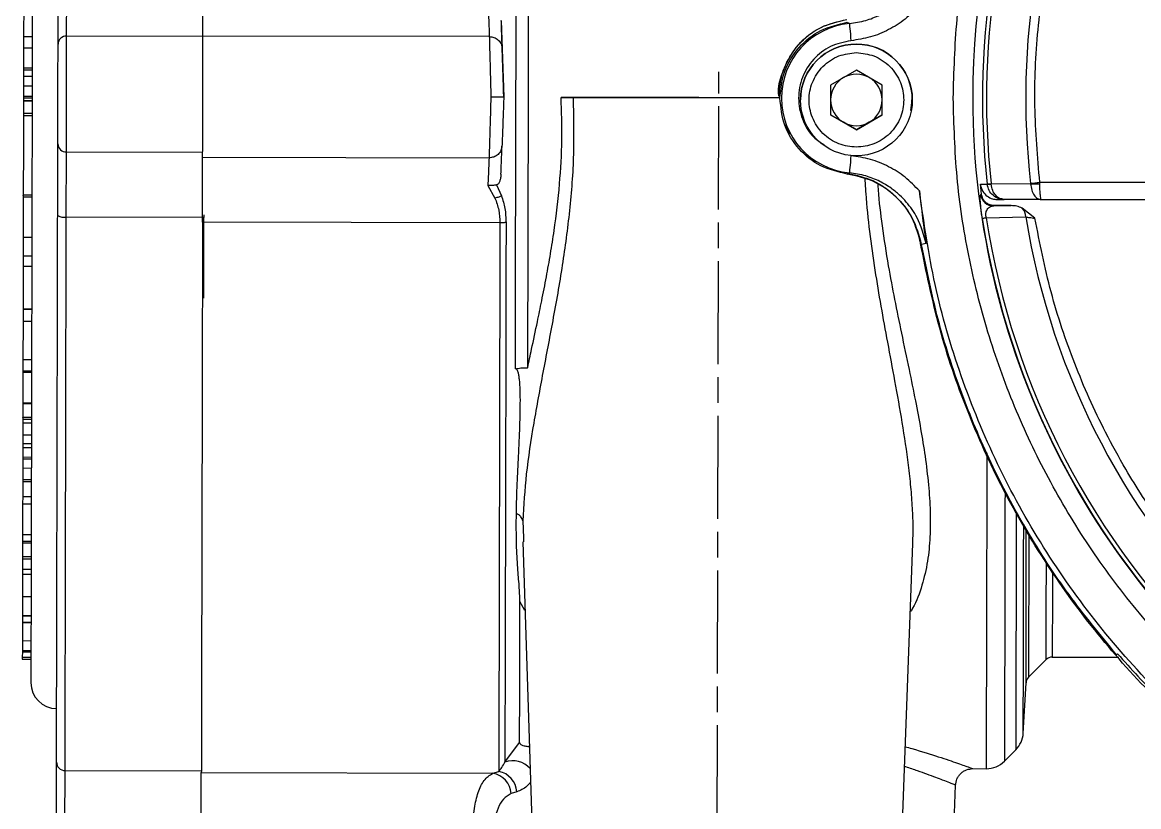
# Model space of a CAD drawing. Header units: millimetres. Extents: x 2687 to 4367, y 1046 to 2234.
# Drawn here: x 2992 to 3121.8, y 1890.1 to 1981.3 of the extents above; entities that cross this region are included whole.
import ezdxf

# ---------------------------------------------------------------- set-up
doc = ezdxf.new("R2010")
doc.units = ezdxf.units.MM
doc.linetypes.add('AM_ISO08W050', pattern=[18, 12, -1.5, 3, -1.5])
doc.layers.add('AM_7', color=4, linetype='AM_ISO08W050', lineweight=25)

msp = doc.modelspace()

# ---------------------------------------------------------------- linework, layer by layer
at = {"color": 7, "linetype": 'Continuous', "lineweight": 25}
for p, q in [((2997.14, 1979.729), (2997.156, 1987.301)), ((2992.148, 1983.418), (2992.14, 1979.679)), ((3047.674, 1981.56), (3047.968, 1972.615)), ((3087.897, 1981.333), (3088.147, 1981.184)), ((2992.14, 1979.679), (2992.137, 1978.35)), ((2992.14, 1979.679), (2993.14, 1979.677)), ((2997.111, 1966.248), (2997.14, 1979.729)), ((3012.983, 1979.695), (2997.14, 1979.729)), ((3046.285, 1979.666), (3012.983, 1979.737)), ((2992.137, 1978.35), (2993.137, 1978.348)), ((2992.137, 1978.35), (2992.137, 1978.17)), ((2992.134, 1977.106), (2992.132, 1976.239)), ((2992.135, 1977.453), (2992.134, 1977.106)), ((2992.136, 1978.089), (2992.135, 1977.453)), ((2992.137, 1978.17), (2992.136, 1978.089)), ((2992.131, 1975.807), (2992.13, 1975.199)), ((2992.132, 1976.038), (2992.131, 1975.807)), ((2992.131, 1975.807), (2993.131, 1975.805)), ((2992.132, 1976.239), (2992.132, 1976.038)), ((2992.132, 1976.038), (2993.132, 1976.036)), ((3088.967, 1975.766), (3085.967, 1974.034)), ((3091.967, 1974.034), (3088.967, 1975.766)), ((2992.13, 1975.199), (2992.127, 1973.947)), ((2992.13, 1975.056), (2993.13, 1975.054)), ((2992.127, 1973.947), (2992.125, 1972.733)), ((2992.127, 1973.947), (2993.127, 1973.945)), ((3085.967, 1974.034), (3085.967, 1970.57)), ((3091.967, 1970.57), (3091.967, 1974.034)), ((2992.124, 1972.243), (2993.124, 1972.241)), ((2992.124, 1972.243), (2992.124, 1972.185)), ((2992.124, 1972.185), (2993.124, 1972.183)), ((2992.125, 1972.733), (2993.125, 1972.731)), ((2992.125, 1972.56), (2993.125, 1972.558)), ((3047.968, 1972.615), (3047.968, 1972.615)), ((3054.64, 1972.6), (3080.084, 1972.546)), ((3079.968, 1972.742), (3079.968, 1972.741)), ((3082.467, 1972.309), (3082.467, 1972.309)), ((3082.527, 1972.309), (3082.527, 1972.309)), ((3095.467, 1972.295), (3095.467, 1972.295)), ((2992.12, 1970.478), (2992.093, 1957.749)), ((2992.121, 1970.754), (2992.12, 1970.478)), ((2992.12, 1970.478), (2993.12, 1970.476)), ((2992.121, 1970.754), (2993.121, 1970.752)), ((3085.967, 1970.57), (3088.967, 1968.838)), ((3087.467, 1969.704), (3085.967, 1970.57)), ((3088.967, 1968.838), (3091.967, 1970.57)), ((3091.967, 1970.57), (3090.467, 1969.704)), ((3081.281, 1968.335), (3080.649, 1969.39)), ((3088.967, 1968.838), (3087.467, 1969.704)), ((3090.467, 1969.704), (3088.967, 1968.838)), ((3088.967, 1968.838), (3088.967, 1968.838)), ((2997.095, 1958.676), (2997.111, 1966.248)), ((2997.111, 1966.248), (3012.954, 1966.214)), ((3012.953, 1965.642), (3046.255, 1965.571)), ((3087.897, 1963.682), (3088.147, 1963.831)), ((3110.252, 1962.717), (3160.943, 1962.717)), ((3110.252, 1962.717), (3110.255, 1962.556)), ((3046.118, 1962.348), (3046.942, 1960.89)), ((3047.11, 1962.41), (3047.69, 1961.154)), ((3103.379, 1962.497), (3104.183, 1962.495)), ((3103.516, 1961.322), (3103.379, 1962.497)), ((3104.181, 1962.513), (3104.183, 1962.495)), ((3104.644, 1962.564), (3109.229, 1962.556)), ((3104.649, 1962.495), (3104.644, 1962.564)), ((3109.229, 1962.556), (3109.226, 1962.597)), ((2993.1, 1961.235), (2992.1, 1961.237)), ((2992.1, 1961.015), (2993.1, 1961.012)), ((3103.422, 1961.289), (3103.516, 1961.322)), ((3105.369, 1960.717), (3106.158, 1960.717)), ((3106.158, 1960.717), (3105.866, 1960.769)), ((3106.158, 1960.717), (3105.895, 1960.779)), ((3110.452, 1960.717), (3106.158, 1960.717)), ((3110.452, 1960.717), (3160.943, 1960.717)), ((3013.095, 1958.929), (3013.095, 1958.642)), ((3104.908, 1959.973), (3106.95, 1960.007)), ((3106.95, 1960.007), (3105.006, 1960.007)), ((3109.732, 1958.532), (3108.257, 1959.707)), ((3013.095, 1958.642), (2997.095, 1958.676)), ((3047.522, 1957.998), (3012.936, 1958.072)), ((3013.075, 1949.256), (3013.095, 1958.642)), ((3104.061, 1958.6), (3108.661, 1958.683)), ((2992.09, 1956.328), (2992.085, 1954.153)), ((2992.09, 1956.328), (2993.09, 1956.326)), ((3097.065, 1955.599), (3096.548, 1955.479)), ((2992.085, 1954.153), (2992.083, 1952.962)), ((2992.085, 1954.153), (2993.085, 1954.151)), ((2992.083, 1952.962), (2992.072, 1948.001)), ((2992.083, 1952.962), (2993.083, 1952.96)), ((2992.072, 1947.969), (2992.069, 1946.58)), ((2992.072, 1948.001), (2993.072, 1947.999)), ((2992.072, 1948.001), (2992.072, 1947.969)), ((2992.072, 1947.969), (2993.072, 1947.967)), ((2992.069, 1946.58), (2992.059, 1942.095)), ((2992.069, 1946.58), (2993.069, 1946.578)), ((2992.059, 1942.095), (2992.057, 1940.781)), ((2992.059, 1942.095), (2993.059, 1942.093)), ((2992.056, 1940.619), (2992.049, 1937.075)), ((2992.057, 1940.781), (2992.056, 1940.619)), ((2992.056, 1940.619), (2993.056, 1940.617)), ((2992.057, 1940.781), (2993.057, 1940.779)), ((2992.048, 1936.973), (2992.045, 1935.406)), ((2992.049, 1937.075), (2992.048, 1936.973)), ((2992.049, 1937.074), (2992.048, 1936.973)), ((2992.048, 1936.973), (2993.048, 1936.97)), ((2992.049, 1937.075), (2993.049, 1937.073)), ((2992.045, 1935.398), (2992.042, 1934.061)), ((2992.045, 1935.406), (2993.045, 1935.404)), ((2992.044, 1934.753), (2993.044, 1934.751)), ((2992.045, 1935.179), (2993.045, 1935.177)), ((2992.042, 1934.061), (2992.04, 1933.01)), ((2992.041, 1933.355), (2993.041, 1933.353)), ((2992.038, 1931.872), (2992.035, 1930.759)), ((2992.038, 1932.321), (2993.038, 1932.319)), ((2992.038, 1931.872), (2993.038, 1931.87)), ((2992.035, 1930.545), (2992.032, 1929.48)), ((2992.035, 1930.759), (2993.035, 1930.757)), ((2992.035, 1930.759), (2992.035, 1930.545)), ((2992.035, 1930.545), (2993.035, 1930.543)), ((2992.032, 1929.48), (2992.03, 1928.135)), ((2992.032, 1929.48), (2993.032, 1929.478)), ((2992.029, 1927.921), (2992.025, 1926.17)), ((2992.03, 1928.135), (2992.029, 1927.921)), ((2992.029, 1927.921), (2993.029, 1927.919)), ((2992.03, 1928.135), (2993.03, 1928.133)), ((2992.024, 1925.311), (2992.016, 1921.733)), ((2992.025, 1926.17), (2992.024, 1925.311)), ((2992.024, 1925.311), (2993.024, 1925.308)), ((2992.025, 1926.17), (2993.025, 1926.168)), ((3107.55, 1924.333), (3107.491, 1896.673)), ((3050.173, 1923.337), (3050.245, 1921.365)), ((2992.016, 1921.733), (2992.014, 1920.971)), ((2992.016, 1921.733), (2993.016, 1921.731)), ((3050.245, 1921.365), (3050.263, 1920.88)), ((3108.689, 1904.489), (3108.727, 1922.251)), ((3109.018, 1921.814), (3108.982, 1905.143)), ((2992.014, 1920.788), (2992.01, 1919.177)), ((2992.014, 1920.971), (2993.014, 1920.969)), ((2992.014, 1920.971), (2992.014, 1920.788)), ((2992.014, 1920.788), (2993.014, 1920.786)), ((3050.171, 1920.877), (3051.754, 1872.606)), ((3093.754, 1872.517), (3095.539, 1920.681)), ((3095.528, 1920.682), (3095.532, 1920.853)), ((2992.01, 1918.923), (2992.007, 1917.702)), ((2992.01, 1919.177), (2993.01, 1919.175)), ((2992.01, 1919.177), (2992.01, 1918.923)), ((2992.01, 1918.923), (2993.01, 1918.921)), ((2992.007, 1917.702), (2992.006, 1917.135)), ((2992.007, 1917.702), (2993.007, 1917.7)), ((2992.006, 1917.135), (2992, 1914.532)), ((2992.006, 1917.135), (2993.006, 1917.133)), ((2992, 1914.532), (2991.996, 1912.338)), ((2992, 1914.532), (2993, 1914.53)), ((3050.433, 1912.903), (3049.842, 1913.963)), ((2991.996, 1912.27), (2991.994, 1911.531)), ((2991.996, 1912.338), (2992.996, 1912.336)), ((2991.996, 1912.338), (2991.996, 1912.27)), ((2991.996, 1912.27), (2992.996, 1912.268)), ((2991.994, 1911.486), (2991.989, 1909.391)), ((2991.994, 1911.531), (2991.994, 1911.486)), ((2991.994, 1911.531), (2992.994, 1911.529)), ((2991.994, 1911.486), (2992.994, 1911.484)), ((2991.989, 1909.391), (2991.987, 1908.256)), ((2991.987, 1908.256), (2992.987, 1908.254)), ((2991.987, 1908.256), (2991.987, 1908.084)), ((2991.989, 1909.391), (2992.989, 1909.388)), ((2991.987, 1908.084), (2991.985, 1907.47)), ((2991.985, 1907.47), (2992.985, 1907.468)), ((2991.985, 1907.47), (2991.985, 1907.248)), ((2991.985, 1907.248), (2992.985, 1907.246)), ((2991.987, 1908.084), (2992.987, 1908.082)), ((3108.982, 1905.143), (3111.035, 1907.187)), ((3111.743, 1907.479), (3119.491, 1907.462)), ((3119.218, 1907.753), (3119.33, 1907.865)), ((3108.368, 1898.601), (3108.689, 1904.489)), ((3048.095, 1895.271), (3049.807, 1897.534)), ((3050.746, 1897.09), (3050.949, 1897.143)), ((3050.746, 1897.09), (3050.953, 1897.039)), ((3106.181, 1895.369), (3107.491, 1896.673)), ((2996.944, 1887.957), (2996.957, 1894.279)), ((2996.957, 1894.279), (3012.8, 1894.245)), ((3012.799, 1894.037), (3046.676, 1893.964)), ((3046.676, 1893.964), (3047.386, 1894.185)), ((3102.5, 1894.498), (3104.058, 1894.495)), ((3099.754, 1872.504), (3100.497, 1892.573)), ((3049.485, 1891.817), (3048.834, 1891.589))]:
    msp.add_line(p, q, dxfattribs=at)
at = {"color": 7, "linetype": 'Continuous', "lineweight": 25, "flags": 128}
for points in [[(3050.82, 1984.023), (3050.809, 1978.574), (3050.797, 1973.096), (3050.785, 1967.616), (3050.774, 1962.16), (3050.762, 1956.756), (3050.751, 1951.43), (3050.74, 1946.208), (3050.729, 1941.118)], [(3049.314, 1941.005), (3049.325, 1945.94), (3049.336, 1950.997), (3049.347, 1956.153), (3049.358, 1961.385), (3049.369, 1966.668), (3049.38, 1971.978), (3049.392, 1977.291), (3049.403, 1982.582)], [(3088.147, 1981.184), (3088.151, 1981.14), (3088.162, 1981.022), (3088.18, 1980.836), (3088.203, 1980.589), (3088.232, 1980.288), (3088.264, 1979.947), (3088.299, 1979.577), (3088.335, 1979.193)], [(3088.335, 1965.822), (3088.299, 1965.437), (3088.264, 1965.068), (3088.232, 1964.726), (3088.203, 1964.426), (3088.18, 1964.178), (3088.162, 1963.992), (3088.151, 1963.875), (3088.147, 1963.831)], [(3109.226, 1962.597), (3109.333, 1962.609), (3109.448, 1962.623), (3109.571, 1962.637), (3109.699, 1962.652), (3109.833, 1962.668), (3109.97, 1962.684), (3110.11, 1962.7), (3110.252, 1962.717)], [(3104.181, 1962.513), (3104.195, 1962.515), (3104.223, 1962.518), (3104.263, 1962.522), (3104.316, 1962.528), (3104.381, 1962.535), (3104.458, 1962.544), (3104.546, 1962.554), (3104.644, 1962.564)], [(3104.908, 1959.973), (3104.963, 1959.992), (3105.006, 1960.007)], [(2996.957, 1894.279), (2996.96, 1895.42), (2996.963, 1896.911), (2996.967, 1898.746), (2996.971, 1900.918), (2996.977, 1903.416), (2996.983, 1906.228), (2996.989, 1909.342), (2996.997, 1912.745), (2997.005, 1916.42), (2997.013, 1920.351), (2997.022, 1924.52), (2997.031, 1928.909), (2997.041, 1933.497), (2997.051, 1938.264), (2997.062, 1943.187), (2997.073, 1948.246), (2997.084, 1953.417), (2997.095, 1958.676)], [(3047.522, 1957.998), (3047.51, 1952.539), (3047.499, 1947.177), (3047.488, 1941.94), (3047.477, 1936.853), (3047.466, 1931.941), (3047.456, 1927.227), (3047.447, 1922.736), (3047.438, 1918.488), (3047.429, 1914.504), (3047.421, 1910.805), (3047.414, 1907.408), (3047.407, 1904.329), (3047.401, 1901.584), (3047.396, 1899.187), (3047.392, 1897.148), (3047.388, 1895.478), (3047.386, 1894.185)], [(3048.229, 1958.05), (3048.218, 1952.818), (3048.207, 1947.676), (3048.196, 1942.647), (3048.186, 1937.752), (3048.176, 1933.016), (3048.166, 1928.458), (3048.157, 1924.1), (3048.148, 1919.961), (3048.14, 1916.06), (3048.132, 1912.414), (3048.125, 1909.041), (3048.118, 1905.954), (3048.112, 1903.169), (3048.107, 1900.698), (3048.102, 1898.552), (3048.098, 1896.74), (3048.095, 1895.271)], [(3103.601, 1958.529), (3103.615, 1958.532), (3103.642, 1958.536), (3103.682, 1958.542), (3103.735, 1958.55), (3103.8, 1958.56), (3103.876, 1958.572), (3103.963, 1958.585), (3104.061, 1958.6)], [(3104.137, 1931.237), (3104.135, 1930.38), (3104.126, 1926.076), (3104.117, 1921.981), (3104.109, 1918.113), (3104.101, 1914.489), (3104.094, 1911.126), (3104.087, 1908.039), (3104.081, 1905.241), (3104.076, 1902.745), (3104.071, 1900.563), (3104.067, 1898.704), (3104.064, 1897.176), (3104.061, 1895.987), (3104.059, 1895.142), (3104.058, 1894.644), (3104.058, 1894.495)], [(3106.248, 1926.554), (3106.246, 1925.513), (3106.237, 1921.454), (3106.229, 1917.631), (3106.221, 1914.064), (3106.214, 1910.769), (3106.208, 1907.761), (3106.202, 1905.054), (3106.197, 1902.661), (3106.192, 1900.592), (3106.189, 1898.858), (3106.186, 1897.466), (3106.183, 1896.423), (3106.182, 1895.734), (3106.181, 1895.402), (3106.181, 1895.369)]]:
    msp.add_lwpolyline(points, dxfattribs=at)
at = {"color": 7, "linetype": 'Continuous', "lineweight": 25}
msp.add_circle((3088.967, 1972.302), 6.5, dxfattribs=at)
for centre, radius, start, end in [((3193.968, 1972.507), 91.48, 295.79271, 180), ((3193.968, 1972.506), 90.341, 353.64897, 186.35103), ((3193.968, 1972.506), 89.875, 353.64897, 186.35103), ((3193.968, 1972.506), 85.319, 353.33017, 186.66983), ((3088.968, 1972.507), 8.715, 95.40246, 264.59754), ((2997.107, 1978.76), 0.97, 88.05077, 177.92611), ((3088.967, 1972.302), 6.5, 90, 179.93876), ((3088.967, 1972.302), 6.5, 359.93876, 90), ((3088.967, 1972.302), 3, 120, 180), ((3088.967, 1972.302), 3, 60, 120), ((3088.967, 1972.302), 3, 0, 60), ((3088.967, 1972.302), 3, 180, 240), ((3088.967, 1972.302), 3, 300, 0), ((3193.968, 1972.507), 91.48, 180, 290.22656), ((3088.967, 1972.302), 3, 240, 300), ((2997.082, 1967.217), 0.97, 181.82891, 271.70426), ((3104.416, 1964.321), 1.84, 262.72784, 277.27081), ((3109.742, 1976.879), 14.332, 267.94958, 272.05017), ((3104.911, 1961.473), 1.5, 187.07071, 269.91276), ((2996.856, 1960.208), 1.551, 240.61194, 278.85648), ((3106.9, 1958.581), 1.764, 3.33536, 39.6988), ((3193.968, 1972.507), 91.441, 188.79238, 262.46584), ((3193.968, 1972.507), 90.976, 188.79238, 262.46584), ((3193.968, 1972.507), 86.42, 189.2043, 262.12076), ((3111.741, 1906.479), 1, 89.87803, 134.86738), ((2995.979, 1904.491), 3, 179.87751, 269.87751), ((3109.688, 1904.435), 1, 134.87751, 176.87751), ((3105.374, 1898.799), 3, 314.87751, 356.87751), ((2996.951, 1895.271), 0.992, 180.34725, 270.33968), ((3049.005, 1892.728), 2.7, 41.22775, 109.68883), ((3104.064, 1897.495), 3, 269.87751, 314.87751), ((3046.242, 1891.402), 2.599, 4.13755, 80.39959), ((3046.873, 1891.616), 2.62, 4.39901, 78.72064)]:
    msp.add_arc(centre, radius, start, end, dxfattribs=at)
msp.add_ellipse((3088.967, 1972.302), major_axis=(0.003, 6.44), ratio=0.9999906, start_param=4.5235268, end_param=4.7129235, dxfattribs=at)
for points in [[(3100.227, 1972.507), (3100.314, 1975.575), (3100.488, 1981.71), (3101.891, 1990.825), (3104.117, 1999.762), (3107.224, 2008.438), (3111.163, 2016.767), (3115.9, 2024.67), (3121.389, 2032.071), (3127.577, 2038.898), (3134.404, 2045.086), (3141.805, 2050.575), (3149.708, 2055.312), (3158.037, 2059.251), (3166.712, 2062.358), (3175.65, 2064.584), (3184.765, 2065.987), (3190.9, 2066.161), (3193.968, 2066.248)], [(3193.968, 2056.793), (3191.005, 2056.703), (3185.08, 2056.522), (3176.29, 2055.067), (3167.697, 2052.762), (3159.396, 2049.547), (3151.479, 2045.482), (3144.034, 2040.604), (3137.144, 2034.97), (3130.885, 2028.642), (3125.327, 2021.69), (3120.531, 2014.192), (3116.551, 2006.231), (3113.433, 1997.896), (3111.204, 1989.277), (3109.913, 1980.475), (3109.488, 1971.576), (3109.997, 1965.67), (3110.252, 1962.717)], [(3012.983, 1979.737), (3012.983, 1980.094), (3012.985, 1980.808), (3012.989, 1982.607), (3012.993, 1984.79), (3012.997, 1986.468), (3012.999, 1987.307)], [(3080.077, 1972.507), (3080.191, 1973.583), (3080.418, 1975.733), (3082.182, 1978.52), (3084.735, 1980.606), (3086.843, 1981.091), (3087.897, 1981.333)], [(3012.953, 1965.642), (3012.953, 1965.967), (3012.955, 1966.616), (3012.958, 1968.328), (3012.963, 1970.397), (3012.968, 1972.689), (3012.973, 1974.982), (3012.977, 1977.051), (3012.981, 1978.763), (3012.982, 1979.412), (3012.983, 1979.737)], [(3072.967, 1972.561), (3071.408, 1972.565), (3068.289, 1972.571), (3063.791, 1972.581), (3059.583, 1972.59), (3057.212, 1972.595), (3056.027, 1972.597)], [(3087.897, 1963.682), (3086.843, 1963.924), (3084.735, 1964.408), (3082.182, 1966.495), (3080.418, 1969.281), (3080.191, 1971.432), (3080.077, 1972.507)], [(3193.968, 1878.767), (3190.9, 1878.854), (3184.765, 1879.028), (3175.65, 1880.431), (3166.712, 1882.656), (3158.037, 1885.764), (3149.708, 1889.702), (3141.805, 1894.44), (3134.404, 1899.928), (3127.577, 1906.116), (3121.389, 1912.943), (3115.9, 1920.344), (3111.163, 1928.247), (3107.224, 1936.577), (3104.117, 1945.252), (3101.891, 1954.19), (3100.488, 1963.304), (3100.314, 1969.44), (3100.227, 1972.507)], [(3012.936, 1958.072), (3012.938, 1958.911), (3012.942, 1960.589), (3012.946, 1962.772), (3012.95, 1964.571), (3012.952, 1965.285), (3012.953, 1965.642)], [(3183.178, 1874.834), (3179.527, 1875.358), (3172.223, 1876.406), (3161.58, 1879.526), (3151.337, 1883.733), (3141.636, 1889.089), (3132.597, 1895.493), (3124.335, 1902.875), (3116.954, 1911.137), (3110.549, 1920.176), (3105.194, 1929.877), (3100.986, 1940.12), (3097.866, 1950.763), (3096.818, 1958.066), (3096.294, 1961.718)], [(3012.936, 1958.072), (3012.931, 1955.457), (3012.92, 1950.228), (3012.903, 1942.648), (3012.888, 1935.36), (3012.873, 1928.45), (3012.859, 1921.983), (3012.846, 1916.026), (3012.835, 1910.639), (3012.825, 1905.875), (3012.816, 1901.779), (3012.809, 1898.41), (3012.803, 1895.731), (3012.801, 1894.602), (3012.799, 1894.037)], [(3048.229, 1958.05), (3048.18, 1958.042), (3048.083, 1958.026), (3047.907, 1958.01), (3047.718, 1958), (3047.588, 1957.999), (3047.522, 1957.998)], [(3176.636, 1875.036), (3173.341, 1875.723), (3166.753, 1877.095), (3157.201, 1880.416), (3148.017, 1884.62), (3139.314, 1889.756), (3131.178, 1895.745), (3123.693, 1902.533), (3116.938, 1910.046), (3110.983, 1918.208), (3105.885, 1926.933), (3101.72, 1936.134), (3098.44, 1945.701), (3097.096, 1952.295), (3096.423, 1955.592)], [(3119.218, 1907.753), (3117.331, 1910.05), (3113.557, 1914.643), (3108.712, 1922.144), (3104.511, 1930.015), (3101.064, 1938.243), (3098.311, 1946.738), (3097.136, 1952.566), (3096.548, 1955.479)], [(3119.33, 1907.865), (3120.906, 1906.109), (3124.059, 1902.598), (3127.57, 1899.446), (3129.325, 1897.87)], [(3012.786, 1887.625), (3012.787, 1888.416), (3012.791, 1889.999), (3012.795, 1891.911), (3012.798, 1893.371), (3012.799, 1893.815), (3012.799, 1894.037)]]:
    msp.add_open_spline(points, degree=3, dxfattribs=at)
for points, knots in [([(2993.272, 2041.497), (2993.272, 2041.442), (2993.272, 2041.332), (2993.27, 2040.422), (2993.266, 2038.936), (2993.262, 2036.762), (2993.256, 2033.932), (2993.248, 2030.418), (2993.239, 2026.264), (2993.229, 2021.52), (2993.218, 2016.259), (2993.206, 2010.567), (2993.193, 2004.544), (2993.18, 1998.321), (2993.166, 1991.956), (2993.152, 1985.603), (2993.139, 1979.264), (2993.13, 1975.086), (2993.125, 1972.997)], [0, 0, 0, 0, 0.058246, 0.1164969, 0.1782401, 0.2399881, 0.303803, 0.3686255, 0.4341376, 0.5, 0.5658624, 0.6313745, 0.696197, 0.7600119, 0.821755, 0.8835031, 0.9417503, 1, 1, 1, 1]), ([(3088.147, 1981.184), (3088.788, 1981.28), (3090.011, 1981.465), (3091.491, 1982.067), (3092.58, 1982.682), (3093.346, 1983.224), (3094.633, 1984.319), (3096.213, 1986.278), (3096.785, 1988.385), (3097.065, 1989.416)], [0, 0, 0, 0, 0.1490589, 0.284486, 0.365253, 0.4374072, 0.5004523, 0.7554674, 1, 1, 1, 1]), ([(2996.138, 1978.795), (2996.139, 1979.186), (2996.14, 1979.981), (2996.145, 1981.971), (2996.15, 1984.384), (2996.154, 1986.221), (2996.156, 1987.124)], [0, 0, 0, 0, 0.2457963, 0.5, 0.7542037, 1, 1, 1, 1]), ([(3046.162, 1982.89), (3046.189, 1982.175), (3046.242, 1980.792), (3046.271, 1980.033), (3046.285, 1979.666)], [0, 0, 0, 0, 0.5167256, 1, 1, 1, 1]), ([(3096.294, 1983.297), (3095.76, 1982.744), (3094.695, 1981.643), (3092.739, 1980.423), (3090.61, 1979.537), (3089.095, 1979.308), (3088.335, 1979.193)], [0, 0, 0, 0, 0.250755, 0.4999887, 0.7492331, 1, 1, 1, 1]), ([(3047.781, 1978.306), (3047.768, 1978.69), (3047.743, 1979.472), (3047.697, 1980.857), (3047.674, 1981.56)], [0, 0, 0, 0, 0.49215484, 1, 1, 1, 1]), ([(3079.97, 1972.742), (3079.969, 1972.745), (3079.776, 1973.81), (3080.46, 1976.019), (3082.063, 1978.817), (3084.688, 1980.928), (3086.81, 1981.419), (3087.87, 1981.665)], [0, 0, 0, 0, 0.0007305, 0.2505479, 0.5003652, 0.7501826, 1, 1, 1, 1]), ([(3079.968, 1972.751), (3080.022, 1973.497), (3080.114, 1974.752), (3080.851, 1976.804), (3082.235, 1978.954), (3084.716, 1980.945), (3086.841, 1981.43), (3087.87, 1981.665)], [0, 0, 0, 0, 0.1721657, 0.2895759, 0.5005369, 0.7581236, 1, 1, 1, 1]), ([(3046.285, 1979.666), (3046.292, 1979.401), (3046.305, 1978.861), (3046.341, 1977.459), (3046.383, 1975.873), (3046.426, 1974.208), (3046.452, 1973.175), (3046.467, 1972.618)], [0, 0, 0, 0, 0.210699, 0.4283077, 0.6613624, 0.8175755, 1, 1, 1, 1]), ([(3046.285, 1979.666), (3046.469, 1979.648), (3046.854, 1979.61), (3047.352, 1979.297), (3047.702, 1978.839), (3047.755, 1978.479), (3047.781, 1978.306)], [0, 0, 0, 0, 0.2401532, 0.4994831, 0.7591014, 1, 1, 1, 1]), ([(2992.137, 1978.35), (2992.136, 1977.875), (2992.134, 1976.792), (2992.132, 1976.231), (2992.132, 1976.079), (2992.132, 1976.038)], [0, 0, 0, 0, 0.3643853, 0.8308514, 1, 1, 1, 1]), ([(2996.125, 1972.991), (2996.127, 1973.602), (2996.129, 1974.855), (2996.133, 1976.571), (2996.136, 1977.989), (2996.137, 1978.53), (2996.138, 1978.795)], [0, 0, 0, 0, 0.24417795, 0.5, 0.75582205, 1, 1, 1, 1]), ([(3047.968, 1972.615), (3047.947, 1973.231), (3047.907, 1974.462), (3047.852, 1976.134), (3047.807, 1977.518), (3047.79, 1978.043), (3047.781, 1978.306)], [0, 0, 0, 0, 0.2499144, 0.4998312, 0.749722, 1, 1, 1, 1]), ([(3088.335, 1979.193), (3087.521, 1979.027), (3085.893, 1978.694), (3083.887, 1977.119), (3082.561, 1974.99), (3082.094, 1972.501), (3082.575, 1970.048), (3083.673, 1968.096), (3084.788, 1967.353), (3085.214, 1967.069)], [0, 0, 0, 0, 0.1511127, 0.3022254, 0.453338, 0.6044507, 0.7555634, 0.9066761, 1, 1, 1, 1]), ([(3088.967, 1966.802), (3088.275, 1966.875), (3087.211, 1966.988), (3085.93, 1967.674), (3085.05, 1968.384), (3084.336, 1969.265), (3083.672, 1970.546), (3083.334, 1972.302), (3083.672, 1974.058), (3084.336, 1975.339), (3085.05, 1976.22), (3085.93, 1976.93), (3087.211, 1977.615), (3088.275, 1977.728), (3088.967, 1977.802)], [0, 0, 0, 0, 0.1197284, 0.1841803, 0.25, 0.3158197, 0.3802716, 0.5, 0.6197284, 0.6841803, 0.75, 0.8158197, 0.8802716, 1, 1, 1, 1]), ([(3088.967, 1977.802), (3089.659, 1977.728), (3090.723, 1977.615), (3092.004, 1976.93), (3092.884, 1976.22), (3093.598, 1975.339), (3094.263, 1974.058), (3094.6, 1972.302), (3094.263, 1970.546), (3093.598, 1969.265), (3092.884, 1968.384), (3092.004, 1967.674), (3090.723, 1966.988), (3089.659, 1966.875), (3088.967, 1966.802)], [0, 0, 0, 0, 0.1197284, 0.1841803, 0.25, 0.3158197, 0.3802716, 0.5, 0.6197284, 0.6841803, 0.75, 0.8158197, 0.8802716, 1, 1, 1, 1]), ([(2992.131, 1975.807), (2992.131, 1975.779), (2992.131, 1975.724), (2992.131, 1975.574), (2992.131, 1975.365), (2992.13, 1975.185), (2992.13, 1975.078), (2992.13, 1975.056)], [0, 0, 0, 0, 0.2821351, 0.5661087, 0.7576061, 0.9501635, 1, 1, 1, 1]), ([(2992.124, 1972.185), (2992.123, 1971.782), (2992.121, 1971.092), (2992.121, 1970.853), (2992.121, 1970.754)], [0, 0, 0, 0, 0.58376, 1, 1, 1, 1]), ([(2992.125, 1972.704), (2992.125, 1972.632), (2992.124, 1972.415), (2992.124, 1972.312), (2992.124, 1972.243)], [0, 0, 0, 0, 0.3322323, 1, 1, 1, 1]), ([(2992.125, 1972.733), (2992.125, 1972.73), (2992.125, 1972.723), (2992.125, 1972.665), (2992.125, 1972.595), (2992.125, 1972.56)], [0, 0, 0, 0, 0.35686, 0.67714, 1, 1, 1, 1]), ([(2993.125, 1972.997), (2993.121, 1970.908), (2993.112, 1966.73), (2993.099, 1960.391), (2993.085, 1954.039), (2993.071, 1947.673), (2993.058, 1941.45), (2993.045, 1935.427), (2993.033, 1929.735), (2993.022, 1924.474), (2993.012, 1919.73), (2993.003, 1915.576), (2992.995, 1912.062), (2992.989, 1909.232), (2992.984, 1907.058), (2992.981, 1905.572), (2992.979, 1904.662), (2992.979, 1904.552), (2992.979, 1904.497)], [0, 0, 0, 0, 0.0582472, 0.1164969, 0.1782401, 0.2399881, 0.303803, 0.3686255, 0.4341376, 0.5, 0.5658624, 0.6313745, 0.696197, 0.7600119, 0.821755, 0.8835031, 0.9417491, 1, 1, 1, 1]), ([(2996.113, 1967.186), (2996.114, 1967.451), (2996.115, 1967.992), (2996.118, 1969.41), (2996.121, 1971.126), (2996.124, 1972.379), (2996.125, 1972.991)], [0, 0, 0, 0, 0.244178, 0.5, 0.755822, 1, 1, 1, 1]), ([(3046.467, 1972.618), (3046.45, 1972.061), (3046.419, 1971.027), (3046.369, 1969.362), (3046.32, 1967.776), (3046.279, 1966.375), (3046.263, 1965.836), (3046.255, 1965.571)], [0, 0, 0, 0, 0.1824675, 0.3387374, 0.5719456, 0.7894595, 1, 1, 1, 1]), ([(3047.968, 1972.615), (3047.955, 1972.615), (3047.926, 1972.615), (3047.705, 1972.616), (3047.419, 1972.617), (3047.135, 1972.618), (3046.811, 1972.619), (3046.581, 1972.618), (3046.467, 1972.618)], [0, 0, 0, 0, 0.18847997, 0.42721358, 0.56362109, 0.70735592, 0.85432769, 1, 1, 1, 1]), ([(3047.968, 1972.615), (3047.945, 1971.997), (3047.899, 1970.768), (3047.838, 1969.107), (3047.786, 1967.719), (3047.767, 1967.192), (3047.757, 1966.925)], [0, 0, 0, 0, 0.25071243, 0.49860627, 0.74572197, 1, 1, 1, 1]), ([(3056.027, 1972.597), (3056.076, 1970.389), (3056.174, 1965.974), (3055.667, 1959.441), (3054.798, 1952.966), (3053.684, 1946.686), (3052.5, 1940.551), (3051.402, 1934.598), (3050.5, 1928.801), (3050.28, 1925.132), (3050.173, 1923.337)], [0, 0, 0, 0, 0.1250292, 0.2499672, 0.3728497, 0.5015606, 0.6239941, 0.7479003, 0.8765979, 1, 1, 1, 1]), ([(3050.729, 1941.118), (3050.884, 1941.841), (3051.264, 1943.614), (3051.82, 1946.213), (3052.403, 1949.027), (3052.919, 1951.664), (3053.408, 1954.399), (3053.973, 1957.984), (3054.491, 1962.393), (3054.79, 1967.581), (3054.689, 1970.95), (3054.64, 1972.6)], [0, 0, 0, 0, 0.0735541, 0.1803514, 0.2595907, 0.3508784, 0.4369274, 0.5223462, 0.6912899, 0.8487585, 1, 1, 1, 1]), ([(3056.027, 1972.597), (3055.854, 1972.598), (3055.566, 1972.598), (3055.075, 1972.6), (3054.785, 1972.6), (3054.64, 1972.6)], [0, 0, 0, 0, 0.4297583, 0.7147964, 1, 1, 1, 1]), ([(3080.084, 1972.546), (3079.267, 1972.548), (3076.967, 1972.553), (3074.535, 1972.558), (3072.967, 1972.561)], [0, 0, 0, 0, 0.35526271, 1, 1, 1, 1]), ([(2996.095, 1958.857), (2996.097, 1959.76), (2996.101, 1961.597), (2996.106, 1964.01), (2996.111, 1966), (2996.112, 1966.796), (2996.113, 1967.186)], [0, 0, 0, 0, 0.2457963, 0.5, 0.7542037, 1, 1, 1, 1]), ([(3047.757, 1966.925), (3047.73, 1966.751), (3047.675, 1966.391), (3047.323, 1965.935), (3046.824, 1965.625), (3046.439, 1965.588), (3046.255, 1965.57)], [0, 0, 0, 0, 0.2408964, 0.5005148, 0.7598458, 1, 1, 1, 1]), ([(3047.636, 1963.671), (3047.662, 1964.37), (3047.713, 1965.754), (3047.742, 1966.537), (3047.757, 1966.925)], [0, 0, 0, 0, 0.5043694, 1, 1, 1, 1]), ([(3046.255, 1965.571), (3046.239, 1965.204), (3046.207, 1964.445), (3046.148, 1963.062), (3046.118, 1962.348)], [0, 0, 0, 0, 0.4833289, 1, 1, 1, 1]), ([(3096.294, 1961.718), (3095.76, 1962.27), (3094.695, 1963.372), (3092.739, 1964.592), (3090.61, 1965.478), (3089.095, 1965.707), (3088.335, 1965.822)], [0, 0, 0, 0, 0.250755, 0.4999887, 0.7492331, 1, 1, 1, 1]), ([(3047.636, 1963.671), (3047.626, 1963.522), (3047.607, 1963.24), (3047.526, 1962.902), (3047.428, 1962.679), (3047.338, 1962.545), (3047.231, 1962.447), (3047.151, 1962.422), (3047.11, 1962.41)], [0, 0, 0, 0, 0.2899249, 0.5479671, 0.6695696, 0.7795481, 0.889482, 1, 1, 1, 1]), ([(3096.548, 1955.479), (3096.267, 1956.512), (3095.705, 1958.573), (3093.687, 1961.118), (3091.037, 1962.999), (3088.945, 1963.454), (3087.897, 1963.682)], [0, 0, 0, 0, 0.2500466, 0.4994486, 0.7493959, 1, 1, 1, 1]), ([(3088.013, 1963.751), (3088.991, 1963.532), (3091.009, 1963.079), (3093.583, 1961.22), (3095.59, 1958.68), (3096.146, 1956.621), (3096.423, 1955.592)], [0, 0, 0, 0, 0.2386895, 0.4924596, 0.7462298, 1, 1, 1, 1]), ([(3097.065, 1955.599), (3096.79, 1956.633), (3096.419, 1958.025), (3095.464, 1959.56), (3094.786, 1960.44), (3093.971, 1961.279), (3092.952, 1962.105), (3091.641, 1962.887), (3090.012, 1963.549), (3088.788, 1963.734), (3088.147, 1963.831)], [0, 0, 0, 0, 0.2442896, 0.329036, 0.4144898, 0.500125, 0.5979924, 0.7157703, 0.8510724, 1, 1, 1, 1]), ([(3095.532, 1920.853), (3095.547, 1921.384), (3095.586, 1922.677), (3095.503, 1924.819), (3095.32, 1927.273), (3094.953, 1930.575), (3094.338, 1934.668), (3093.485, 1939.446), (3092.637, 1943.964), (3091.85, 1948.268), (3091.128, 1952.565), (3090.523, 1956.938), (3090.13, 1960.477), (3090.023, 1962.523), (3089.994, 1963.076)], [0, 0, 0, 0, 0.0433409, 0.1057315, 0.1690542, 0.2334738, 0.3560005, 0.4712292, 0.5764178, 0.6730238, 0.7674205, 0.8671142, 0.9640265, 1, 1, 1, 1]), ([(3047.11, 1962.41), (3046.967, 1962.383), (3046.677, 1962.329), (3046.306, 1962.341), (3046.118, 1962.348)], [0, 0, 0, 0, 0.4935466, 1, 1, 1, 1]), ([(3091.453, 1962.461), (3091.465, 1962.253), (3091.565, 1960.64), (3091.966, 1957.468), (3092.618, 1953.214), (3093.404, 1949.055), (3094.228, 1945.025), (3095.061, 1941.094), (3095.822, 1937.381), (3096.454, 1934.022), (3096.981, 1930.759), (3097.373, 1927.551), (3097.581, 1924.421), (3097.564, 1921.444), (3097.285, 1918.563), (3096.625, 1915.783), (3095.935, 1913.833), (3095.332, 1912.887), (3095.245, 1912.75)], [0, 0, 0, 0, 0.0106831, 0.0830391, 0.1654713, 0.2356481, 0.3074556, 0.3870321, 0.4564613, 0.5207151, 0.5842217, 0.6523923, 0.7186099, 0.7834568, 0.8491663, 0.917494, 0.9880997, 1, 1, 1, 1]), ([(3096.294, 1961.718), (3096.414, 1960.65), (3096.655, 1958.503), (3096.928, 1956.57), (3097.065, 1955.599)], [0, 0, 0, 0, 0.4975573, 1, 1, 1, 1]), ([(3103.379, 1962.497), (3103.428, 1962.269), (3103.531, 1961.791), (3103.997, 1961.199), (3104.587, 1960.839), (3105.068, 1960.725), (3105.311, 1960.718), (3105.369, 1960.717)], [0, 0, 0, 0, 0.2384851, 0.4994878, 0.7493253, 0.9396747, 1, 1, 1, 1]), ([(3105.866, 1960.769), (3105.731, 1960.786), (3105.36, 1960.831), (3104.828, 1961.182), (3104.347, 1961.758), (3104.238, 1962.248), (3104.183, 1962.495)], [0, 0, 0, 0, 0.1562506, 0.4311733, 0.712703, 1, 1, 1, 1]), ([(3105.895, 1960.779), (3105.806, 1960.794), (3105.536, 1960.839), (3105.142, 1961.183), (3104.774, 1961.757), (3104.691, 1962.248), (3104.649, 1962.495)], [0, 0, 0, 0, 0.13857897, 0.41925966, 0.7066858, 1, 1, 1, 1]), ([(3109.229, 1962.556), (3109.259, 1962.302), (3109.319, 1961.8), (3109.615, 1961.197), (3110.006, 1960.793), (3110.304, 1960.742), (3110.452, 1960.717)], [0, 0, 0, 0, 0.2577147, 0.5100976, 0.7565093, 1, 1, 1, 1]), ([(3110.255, 1962.556), (3110.259, 1962.318), (3110.269, 1961.826), (3110.312, 1961.247), (3110.363, 1960.914), (3110.409, 1960.746), (3110.437, 1960.727), (3110.452, 1960.717)], [0, 0, 0, 0, 0.24183895, 0.49912391, 0.70899919, 0.84445044, 1, 1, 1, 1]), ([(2992.1, 1961.015), (2992.099, 1960.828), (2992.099, 1960.531), (2992.097, 1959.74), (2992.095, 1958.887), (2992.093, 1957.838), (2992.091, 1956.96), (2992.09, 1956.436), (2992.09, 1956.328)], [0, 0, 0, 0, 0.2971115, 0.4738096, 0.6178895, 0.7619023, 0.9507985, 1, 1, 1, 1]), ([(2992.1, 1961.195), (2992.1, 1961.207), (2992.1, 1961.259), (2992.1, 1961.121), (2992.1, 1961.015)], [0, 0, 0, 0, 0.23224333, 1, 1, 1, 1]), ([(3047.69, 1961.154), (3047.594, 1961.1), (3047.442, 1961.015), (3047.173, 1960.93), (3047.021, 1960.903), (3046.942, 1960.89)], [0, 0, 0, 0, 0.45438397, 0.71895422, 1, 1, 1, 1]), ([(3046.942, 1960.89), (3047.112, 1960.429), (3047.444, 1959.528), (3047.497, 1958.5), (3047.522, 1957.998)], [0, 0, 0, 0, 0.5115088, 1, 1, 1, 1]), ([(3047.69, 1961.154), (3047.846, 1960.666), (3048.158, 1959.691), (3048.205, 1958.596), (3048.229, 1958.05)], [0, 0, 0, 0, 0.5006519, 1, 1, 1, 1]), ([(3103.601, 1958.529), (3103.57, 1958.739), (3103.506, 1959.172), (3103.44, 1959.754), (3103.393, 1960.258), (3103.363, 1960.763), (3103.364, 1961.189), (3103.402, 1961.255), (3103.422, 1961.289)], [0, 0, 0, 0, 0.12078624, 0.24907603, 0.37313457, 0.50137525, 0.74046612, 1, 1, 1, 1]), ([(3105.006, 1960.007), (3104.897, 1960.014), (3104.69, 1960.027), (3104.344, 1960.142), (3103.974, 1960.379), (3103.638, 1960.792), (3103.557, 1961.147), (3103.516, 1961.322)], [0, 0, 0, 0, 0.150225, 0.2871088, 0.5005337, 0.7538342, 1, 1, 1, 1]), ([(2995.959, 1895.265), (2995.96, 1895.792), (2995.963, 1896.854), (2995.968, 1899.393), (2995.975, 1902.662), (2995.984, 1906.725), (2995.994, 1911.536), (2996.006, 1917.029), (2996.019, 1923.122), (2996.033, 1929.725), (2996.048, 1936.704), (2996.063, 1943.946), (2996.079, 1951.323), (2996.09, 1956.361), (2996.095, 1958.857)], [0, 0, 0, 0, 0.0799588, 0.1613715, 0.2441424, 0.3288926, 0.4142166, 0.5, 0.5857784, 0.6711024, 0.7558576, 0.8386237, 0.9200388, 1, 1, 1, 1]), ([(3104.061, 1958.6), (3104.048, 1958.668), (3104.022, 1958.801), (3104.018, 1958.995), (3104.035, 1959.17), (3104.11, 1959.484), (3104.391, 1959.871), (3104.706, 1959.933), (3104.908, 1959.973)], [0, 0, 0, 0, 0.0574109, 0.1145191, 0.1752599, 0.2413213, 0.5124894, 1, 1, 1, 1]), ([(3108.257, 1959.707), (3108.047, 1959.796), (3107.629, 1959.973), (3107.176, 1959.995), (3106.95, 1960.007)], [0, 0, 0, 0, 0.5015357, 1, 1, 1, 1]), ([(3108.661, 1958.683), (3108.802, 1958.665), (3109.026, 1958.636), (3109.404, 1958.583), (3109.619, 1958.55), (3109.732, 1958.532)], [0, 0, 0, 0, 0.4463965, 0.7099365, 1, 1, 1, 1]), ([(3181.994, 1887.963), (3179.614, 1888.353), (3176.922, 1888.795), (3173.962, 1889.494), (3173.043, 1889.721), (3172.126, 1889.958), (3171.212, 1890.205), (3170.3, 1890.463), (3169.663, 1890.651), (3169.057, 1890.833), (3168.008, 1891.156), (3166.427, 1891.674), (3164.645, 1892.306), (3163.1, 1892.889), (3161.856, 1893.384), (3160.825, 1893.812), (3160.034, 1894.15), (3159.246, 1894.496), (3158.461, 1894.85), (3157.681, 1895.212), (3157.135, 1895.471), (3156.617, 1895.722), (3155.551, 1896.242), (3153.852, 1897.116), (3151.842, 1898.224), (3149.648, 1899.505), (3147.414, 1900.905), (3145.342, 1902.307), (3144.1, 1903.192), (3143.038, 1903.967), (3141.873, 1904.843), (3140.35, 1906.043), (3139.083, 1907.089), (3138.071, 1907.955), (3137.302, 1908.629), (3136.541, 1909.312), (3135.788, 1910.005), (3135.044, 1910.706), (3134.531, 1911.201), (3134.077, 1911.645), (3132.609, 1913.094), (3130.239, 1915.608), (3127.251, 1919.158), (3124.646, 1922.59), (3122.325, 1925.992), (3120.068, 1929.658), (3117.281, 1934.739), (3114.227, 1941.582), (3111.425, 1949.918), (3110.296, 1955.661), (3109.732, 1958.532)], [0, 0, 0, 0, 0.0669054, 0.0756699, 0.0844343, 0.0931986, 0.1019628, 0.110727, 0.119491, 0.1204246, 0.1282783, 0.1499631, 0.1666235, 0.1807533, 0.1958166, 0.2037808, 0.2117449, 0.219709, 0.2276731, 0.2356371, 0.2436011, 0.2444503, 0.2516161, 0.2765316, 0.2974645, 0.315335, 0.3470796, 0.3706379, 0.3847586, 0.3894352, 0.4071383, 0.4252052, 0.4432721, 0.4527358, 0.4621996, 0.4716633, 0.481127, 0.4905907, 0.5000544, 0.5009281, 0.5082098, 0.5573213, 0.596775, 0.6369947, 0.6768853, 0.7110643, 0.7564848, 0.8376565, 0.9188283, 1, 1, 1, 1]), ([(3049.314, 1941.005), (3049.521, 1941.053), (3049.818, 1941.124), (3050.23, 1941.138), (3050.487, 1941.135), (3050.633, 1941.124), (3050.729, 1941.118)], [0, 0, 0, 0, 0.49956977, 0.71942871, 0.81679521, 1, 1, 1, 1]), ([(3049.429, 1924.207), (3049.459, 1925.35), (3049.515, 1927.513), (3049.67, 1930.59), (3049.792, 1933.162), (3049.866, 1935.194), (3049.899, 1936.953), (3049.884, 1938.438), (3049.822, 1939.537), (3049.731, 1940.222), (3049.656, 1940.573), (3049.576, 1940.802), (3049.501, 1940.936), (3049.426, 1941), (3049.362, 1941.015), (3049.33, 1941.008), (3049.314, 1941.005)], [0, 0, 0, 0, 0.213401, 0.4039718, 0.5420183, 0.6577816, 0.7501722, 0.8401378, 0.9096308, 0.9385991, 0.9617469, 0.9747371, 0.9850297, 0.9931081, 0.9966201, 1, 1, 1, 1]), ([(2992.045, 1935.406), (2992.045, 1935.392), (2992.045, 1935.362), (2992.045, 1935.304), (2992.045, 1935.234), (2992.045, 1935.185), (2992.045, 1935.179)], [0, 0, 0, 0, 0.2520201, 0.5042319, 0.9403511, 1, 1, 1, 1]), ([(2992.044, 1934.797), (2992.043, 1934.546), (2992.042, 1934.128), (2992.041, 1933.35), (2992.039, 1932.598), (2992.038, 1932.136), (2992.038, 1931.872)], [0, 0, 0, 0, 0.3135051, 0.5209519, 0.7271537, 1, 1, 1, 1]), ([(2992.044, 1934.753), (2992.043, 1934.627), (2992.043, 1934.305), (2992.042, 1933.815), (2992.041, 1933.505), (2992.041, 1933.355)], [0, 0, 0, 0, 0.2516938, 0.6389543, 1, 1, 1, 1]), ([(2992.045, 1935.368), (2992.045, 1935.375), (2992.045, 1935.397), (2992.045, 1935.197), (2992.044, 1934.939), (2992.044, 1934.797)], [0, 0, 0, 0, 0.18183517, 0.54938201, 1, 1, 1, 1]), ([(2992.045, 1935.179), (2992.045, 1935.131), (2992.044, 1935.046), (2992.044, 1934.897), (2992.044, 1934.802), (2992.044, 1934.753)], [0, 0, 0, 0, 0.3795737, 0.6815332, 1, 1, 1, 1]), ([(2992.041, 1933.355), (2992.04, 1933.103), (2992.039, 1932.661), (2992.039, 1932.347), (2992.039, 1932.345), (2992.039, 1932.345)], [0, 0, 0, 0, 0.4389962, 0.7712172, 1, 1, 1, 1]), ([(3049.842, 1913.963), (3049.818, 1914.553), (3049.766, 1915.839), (3049.565, 1917.98), (3049.414, 1920.746), (3049.423, 1922.975), (3049.429, 1924.207)], [0, 0, 0, 0, 0.1881741, 0.4099933, 0.6735642, 1, 1, 1, 1]), ([(3050.173, 1923.337), (3050.153, 1923.418), (3050.115, 1923.582), (3049.956, 1923.816), (3049.732, 1924.033), (3049.529, 1924.15), (3049.429, 1924.207)], [0, 0, 0, 0, 0.2445592, 0.4961213, 0.7496829, 1, 1, 1, 1]), ([(3108.37, 1898.636), (3108.37, 1898.71), (3108.37, 1898.853), (3108.373, 1899.966), (3108.376, 1901.591), (3108.38, 1903.461), (3108.384, 1905.319), (3108.388, 1907.012), (3108.391, 1908.791), (3108.395, 1910.63), (3108.399, 1912.504), (3108.404, 1914.815), (3108.411, 1917.927), (3108.416, 1920.766), (3108.42, 1922.644), (3108.421, 1922.954)], [0, 0, 0, 0, 0.1222345, 0.2380493, 0.3474439, 0.4504178, 0.5155096, 0.5777461, 0.6371272, 0.6936527, 0.7473227, 0.7981371, 0.8808814, 0.9802767, 1, 1, 1, 1]), ([(3111.035, 1907.187), (3111.035, 1907.315), (3111.036, 1907.571), (3111.04, 1909.585), (3111.047, 1912.862), (3111.053, 1915.875), (3111.058, 1918.077), (3111.059, 1918.416)], [0, 0, 0, 0, 0.2390865, 0.4781731, 0.7172596, 0.9563461, 1, 1, 1, 1]), ([(3111.764, 1917.427), (3111.761, 1915.964), (3111.754, 1912.958), (3111.748, 1909.896), (3111.743, 1907.853), (3111.743, 1907.603), (3111.743, 1907.479)], [0, 0, 0, 0, 0.2400983, 0.4933988, 0.7466994, 1, 1, 1, 1]), ([(3049.807, 1897.534), (3049.809, 1898.408), (3049.813, 1900.156), (3049.821, 1903.935), (3049.83, 1908.447), (3049.838, 1912.124), (3049.842, 1913.963)], [0, 0, 0, 0, 0.2500001, 0.5000002, 0.7500001, 1, 1, 1, 1]), ([(3049.807, 1897.534), (3049.816, 1897.482), (3049.833, 1897.383), (3050.01, 1897.252), (3050.307, 1897.146), (3050.6, 1897.109), (3050.746, 1897.09)], [0, 0, 0, 0, 0.2820139, 0.5300816, 0.7657386, 1, 1, 1, 1]), ([(3094.663, 1897.046), (3094.913, 1896.977), (3096.395, 1896.57), (3098.591, 1895.867), (3100.845, 1895.102), (3102.241, 1894.595), (3102.414, 1894.53), (3102.5, 1894.498)], [0, 0, 0, 0, 0.049705, 0.2944723, 0.5353967, 0.7700573, 1, 1, 1, 1]), ([(2995.944, 1888.311), (2995.946, 1889.157), (2995.95, 1890.88), (2995.954, 1892.972), (2995.958, 1894.557), (2995.959, 1895.032), (2995.959, 1895.265)], [0, 0, 0, 0, 0.2457963, 0.5, 0.7542037, 1, 1, 1, 1]), ([(3047.386, 1894.185), (3047.504, 1894.319), (3047.737, 1894.582), (3047.977, 1895.045), (3048.095, 1895.271)], [0, 0, 0, 0, 0.5119709, 1, 1, 1, 1]), ([(3044.303, 1887.558), (3044.373, 1888.356), (3044.511, 1889.923), (3044.971, 1891.81), (3045.648, 1893.289), (3046.322, 1893.732), (3046.676, 1893.964)], [0, 0, 0, 0, 0.24563128, 0.48189632, 0.72795587, 1, 1, 1, 1]), ([(3100.497, 1892.573), (3100.497, 1892.573), (3100.581, 1892.539), (3100.346, 1892.634), (3099.893, 1892.817), (3099.125, 1893.12), (3098.206, 1893.472), (3097.232, 1893.833), (3096.063, 1894.249), (3095.175, 1894.556), (3094.624, 1894.734), (3094.578, 1894.749)], [0, 0, 0, 0, 0.0000281, 0.1640831, 0.3278113, 0.494113, 0.6143004, 0.7411482, 0.8580061, 0.9880442, 1, 1, 1, 1]), ([(3100.497, 1892.556), (3100.53, 1892.804), (3100.581, 1893.186), (3100.838, 1893.64), (3101.1, 1893.951), (3101.421, 1894.2), (3101.885, 1894.439), (3102.268, 1894.475), (3102.518, 1894.498)], [0, 0, 0, 0, 0.2397074, 0.3685253, 0.5000082, 0.6314899, 0.7603044, 1, 1, 1, 1]), ([(3051.088, 1892.922), (3050.947, 1892.76), (3050.435, 1892.175), (3049.884, 1891.967), (3049.485, 1891.817)], [0, 0, 0, 0, 0.2757141, 1, 1, 1, 1]), ([(3048.834, 1891.589), (3048.511, 1891.415), (3047.895, 1891.084), (3047.281, 1889.981), (3046.86, 1888.566), (3046.738, 1887.402), (3046.674, 1886.785)], [0, 0, 0, 0, 0.2703279, 0.514495, 0.7428516, 1, 1, 1, 1])]:
    msp.add_open_spline(points, degree=3, knots=knots, dxfattribs=at)
at = {"layer": 'AM_7'}
msp.add_line((3072.747, 1869.561), (3072.974, 1975.561), dxfattribs=at)

doc.saveas('drawing.dxf')
